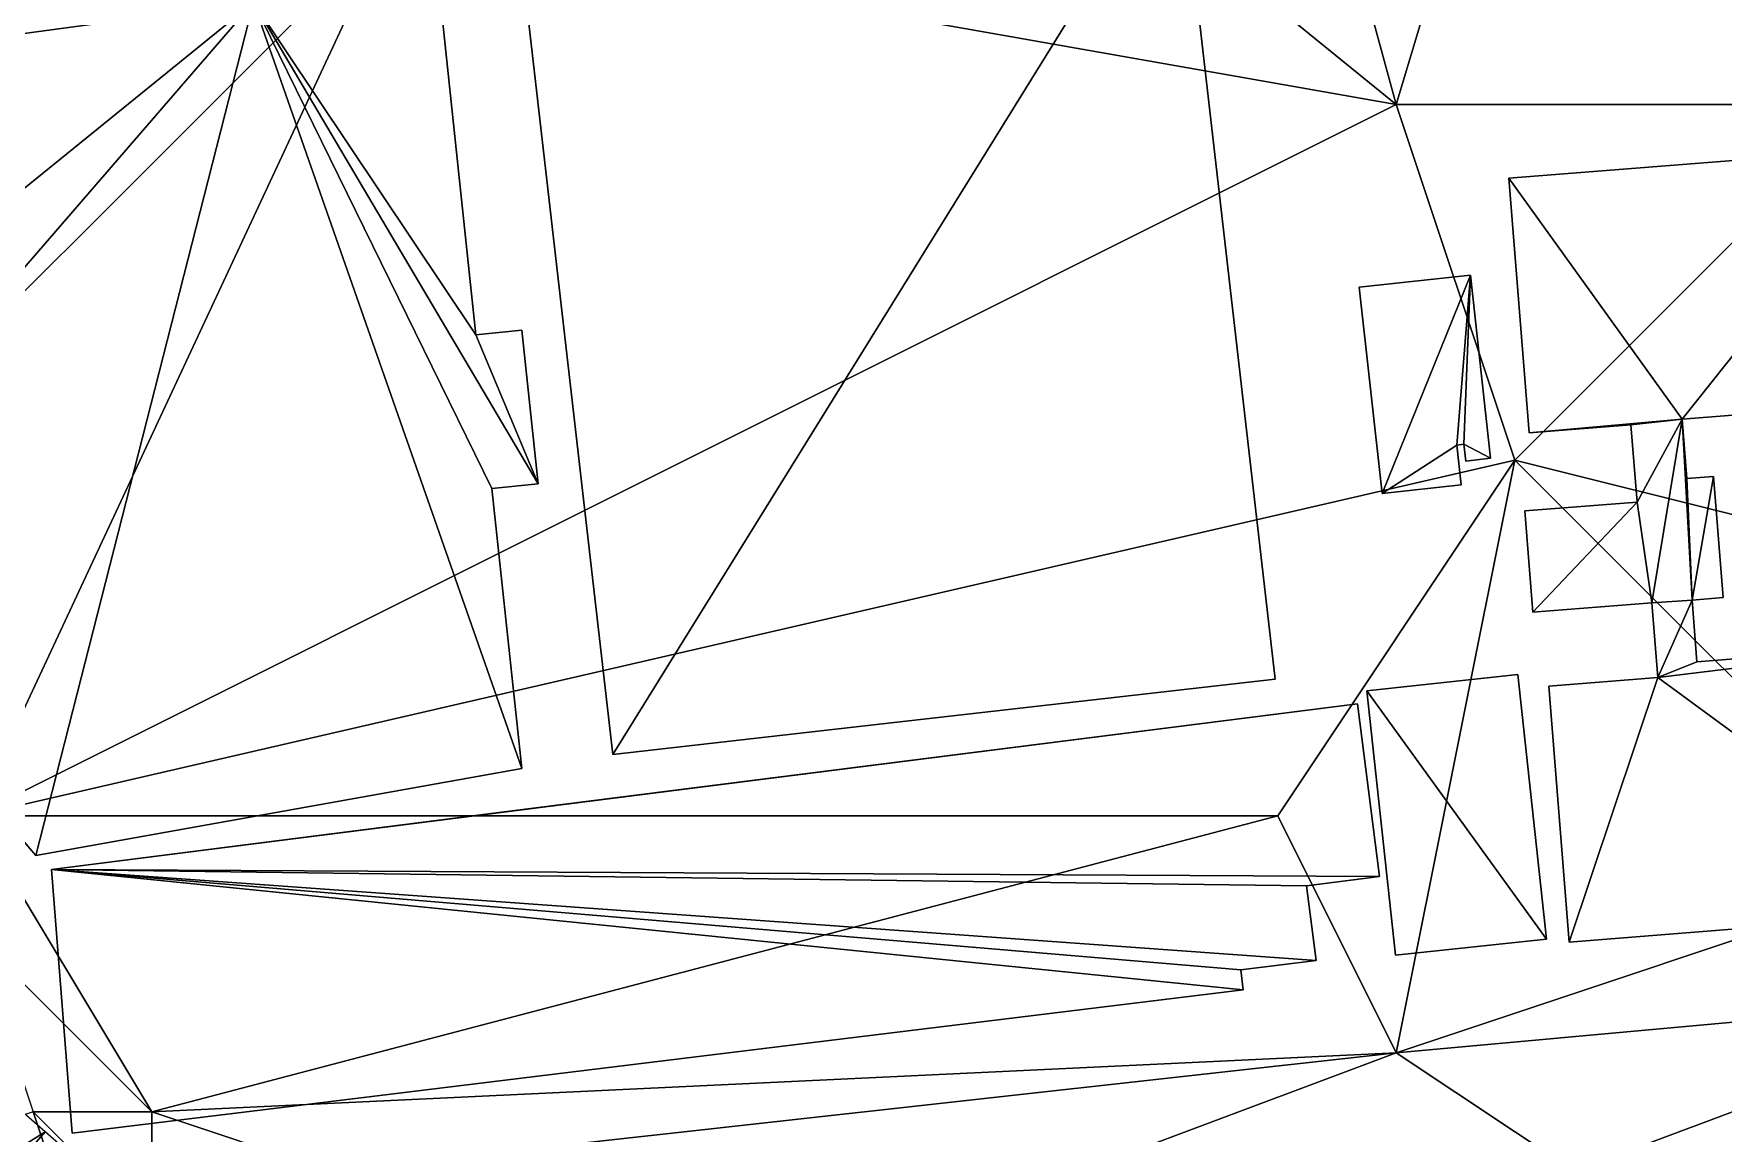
# Model space of a CAD drawing. Header units: metres. Extents: x -1103 to 901, y -902 to 905.
# Drawn here: x -976 to -919, y 423.3 to 460.4 of the extents above; entities that cross this region are included whole.
import ezdxf

# ---------------------------------------------------------------- set-up
doc = ezdxf.new("R2010")
doc.units = ezdxf.units.M
for name, color, linetype in [('OSM_BUILDING_FOOTPRINTS', 7, 'CONTINUOUS'), ('OSM_BUILDING_ROOFS', 1, 'CONTINUOUS'), ('OSM_BUILDING_WALLS', 8, 'CONTINUOUS'), ('OSM_ROAD_SURFACE', 9, 'CONTINUOUS'), ('OSM_TERRAIN', 3, 'CONTINUOUS')]:
    doc.layers.add(name, color=color, linetype=linetype)

msp = doc.modelspace()

# ---------------------------------------------------------------- linework, layer by layer
at = {"layer": 'OSM_BUILDING_FOOTPRINTS'}
for points in [[(-968.568, 461.45, 11.018), (-978.561, 460.1, 11.018), (-984.917, 448.19, 11.018), (-984.64, 442.859, 11.018), (-975.908, 432.652, 11.018), (-959.515, 435.594, 11.018), (-960.521, 445.038, 11.018), (-958.962, 445.204, 11.018), (-959.515, 450.391, 11.018), (-961.063, 450.225, 11.018), (-962.809, 466.714, 11.018), (-968.635, 466.338, 11.018), (-968.568, 461.45, 11.018)], [(-959.692, 464.37, 10.997), (-937.342, 466.891, 10.997), (-934.091, 438.603, 10.997), (-956.442, 436.07, 10.997), (-959.692, 464.37, 10.997)], [(-924.85, 438.37, 10.461), (-921.18, 438.669, 10.461), (-921.379, 441.179, 10.461), (-925.392, 440.87, 10.461), (-925.668, 444.287, 10.461), (-921.877, 444.586, 10.461), (-922.087, 447.196, 10.461), (-925.514, 446.919, 10.461), (-926.199, 455.512, 10.461), (-913.056, 456.552, 10.461), (-912.382, 448.014, 10.461), (-920.351, 447.384, 10.461), (-920.197, 445.382, 10.461), (-919.301, 445.448, 10.461), (-918.97, 441.368, 10.461), (-920.02, 441.279, 10.461), (-919.854, 439.189, 10.461), (-911.21, 439.875, 10.461), (-910.491, 430.817, 10.461), (-924.165, 429.733, 10.461), (-924.85, 438.37, 10.461)], [(-931.251, 451.84, 10.924), (-927.492, 452.238, 10.924), (-926.818, 446.067, 10.924), (-927.658, 445.968, 10.924), (-927.724, 446.543, 10.924), (-927.956, 446.51, 10.924), (-927.813, 445.172, 10.924), (-930.477, 444.873, 10.924), (-931.251, 451.84, 10.924)], [(-925.9, 438.769, 10.888), (-924.927, 429.833, 10.888), (-930.023, 429.291, 10.888), (-930.996, 438.216, 10.888), (-925.9, 438.769, 10.888)], [(-974.681, 423.285, 10.964), (-975.388, 432.188, 10.964), (-959.924, 434.156, 10.964), (-954.508, 434.842, 10.964), (-931.306, 437.773, 10.964), (-930.565, 431.945, 10.964), (-933.03, 431.635, 10.964), (-932.709, 429.114, 10.964), (-935.252, 428.793, 10.964), (-935.163, 428.119, 10.964), (-974.681, 423.285, 10.964)]]:
    msp.add_polyline3d(points, close=True, dxfattribs=at)
at = {"layer": 'OSM_BUILDING_ROOFS'}
for points in [[(-961.063, 450.225, 16.218), (-962.809, 466.714, 16.218), (-968.568, 461.45, 16.218)], [(-937.342, 466.891, 16.197), (-959.692, 464.37, 16.197), (-956.442, 436.07, 16.197)], [(-937.342, 466.891, 16.197), (-956.442, 436.07, 16.197), (-934.091, 438.603, 16.197)], [(-968.568, 461.45, 16.218), (-978.561, 460.1, 16.218), (-984.917, 448.19, 16.218)], [(-968.568, 461.45, 16.218), (-984.917, 448.19, 16.218), (-984.64, 442.859, 16.218)], [(-968.568, 461.45, 16.218), (-984.64, 442.859, 16.218), (-975.908, 432.652, 16.218)], [(-968.568, 461.45, 16.218), (-975.908, 432.652, 16.218), (-959.515, 435.594, 16.218)], [(-968.568, 461.45, 16.218), (-959.515, 435.594, 16.218), (-960.521, 445.038, 16.218)], [(-968.568, 461.45, 16.218), (-960.521, 445.038, 16.218), (-958.962, 445.204, 16.218)], [(-961.063, 450.225, 16.218), (-968.568, 461.45, 16.218), (-958.962, 445.204, 16.218)], [(-920.351, 447.384, 22.061), (-913.056, 456.552, 22.061), (-926.199, 455.512, 22.061)], [(-920.351, 447.384, 22.061), (-912.382, 448.014, 22.061), (-913.056, 456.552, 22.061)], [(-920.351, 447.384, 22.061), (-926.199, 455.512, 22.061), (-925.514, 446.919, 22.061)], [(-927.492, 452.238, 20.924), (-931.251, 451.84, 20.924), (-930.477, 444.873, 20.924)], [(-927.492, 452.238, 20.924), (-930.477, 444.873, 20.924), (-927.956, 446.51, 20.924)], [(-927.492, 452.238, 20.924), (-927.956, 446.51, 20.924), (-927.724, 446.543, 20.924)], [(-927.724, 446.543, 20.924), (-926.818, 446.067, 20.924), (-927.492, 452.238, 20.924)], [(-958.962, 445.204, 16.218), (-959.515, 450.391, 16.218), (-961.063, 450.225, 16.218)], [(-920.351, 447.384, 22.061), (-925.514, 446.919, 22.061), (-922.087, 447.196, 22.061)], [(-920.351, 447.384, 22.061), (-922.087, 447.196, 22.061), (-921.877, 444.586, 22.061)], [(-921.379, 441.179, 22.061), (-920.351, 447.384, 22.061), (-921.877, 444.586, 22.061)], [(-921.379, 441.179, 22.061), (-920.02, 441.279, 22.061), (-920.351, 447.384, 22.061)], [(-920.02, 441.279, 22.061), (-920.197, 445.382, 22.061), (-920.351, 447.384, 22.061)], [(-930.477, 444.873, 20.924), (-927.813, 445.172, 20.924), (-927.956, 446.51, 20.924)], [(-927.724, 446.543, 20.924), (-927.658, 445.968, 20.924), (-926.818, 446.067, 20.924)], [(-920.02, 441.279, 22.061), (-919.301, 445.448, 22.061), (-920.197, 445.382, 22.061)], [(-920.02, 441.279, 22.061), (-918.97, 441.368, 22.061), (-919.301, 445.448, 22.061)], [(-921.877, 444.586, 22.061), (-925.668, 444.287, 22.061), (-925.392, 440.87, 22.061)], [(-921.877, 444.586, 22.061), (-925.392, 440.87, 22.061), (-921.379, 441.179, 22.061)], [(-921.379, 441.179, 22.061), (-921.18, 438.669, 22.061), (-920.02, 441.279, 22.061)], [(-921.18, 438.669, 22.061), (-919.854, 439.189, 22.061), (-920.02, 441.279, 22.061)], [(-921.18, 438.669, 22.061), (-910.491, 430.817, 22.061), (-911.21, 439.875, 22.061)], [(-921.18, 438.669, 22.061), (-911.21, 439.875, 22.061), (-919.854, 439.189, 22.061)], [(-924.927, 429.833, 20.888), (-925.9, 438.769, 20.888), (-930.996, 438.216, 20.888)], [(-921.18, 438.669, 22.061), (-924.85, 438.37, 22.061), (-924.165, 429.733, 22.061)], [(-921.18, 438.669, 22.061), (-924.165, 429.733, 22.061), (-910.491, 430.817, 22.061)], [(-924.927, 429.833, 20.888), (-930.996, 438.216, 20.888), (-930.023, 429.291, 20.888)], [(-975.388, 432.188, 25.764), (-930.565, 431.945, 25.764), (-931.306, 437.773, 25.764)], [(-975.388, 432.188, 25.764), (-931.306, 437.773, 25.764), (-954.508, 434.842, 25.764)], [(-975.388, 432.188, 25.764), (-954.508, 434.842, 25.764), (-959.924, 434.156, 25.764)], [(-975.388, 432.188, 25.764), (-974.681, 423.285, 25.764), (-935.163, 428.119, 25.764)], [(-975.388, 432.188, 25.764), (-935.163, 428.119, 25.764), (-935.252, 428.793, 25.764)], [(-975.388, 432.188, 25.764), (-935.252, 428.793, 25.764), (-932.709, 429.114, 25.764)], [(-975.388, 432.188, 25.764), (-932.709, 429.114, 25.764), (-933.03, 431.635, 25.764)], [(-975.388, 432.188, 25.764), (-933.03, 431.635, 25.764), (-930.565, 431.945, 25.764)]]:
    msp.add_3dface(points, dxfattribs=at)
at = {"layer": 'OSM_BUILDING_WALLS'}
for points in [[(-961.063, 450.225, 11.018), (-962.809, 466.714, 11.018), (-962.809, 466.714, 16.218)], [(-961.063, 450.225, 11.018), (-962.809, 466.714, 16.218), (-961.063, 450.225, 16.218)], [(-934.091, 438.603, 10.997), (-937.342, 466.891, 10.997), (-937.342, 466.891, 16.197)], [(-934.091, 438.603, 10.997), (-937.342, 466.891, 16.197), (-934.091, 438.603, 16.197)], [(-959.692, 464.37, 10.997), (-956.442, 436.07, 10.997), (-956.442, 436.07, 16.197)], [(-959.692, 464.37, 10.997), (-956.442, 436.07, 16.197), (-959.692, 464.37, 16.197)], [(-968.568, 461.45, 11.018), (-978.561, 460.1, 11.018), (-978.561, 460.1, 16.218)], [(-968.568, 461.45, 11.018), (-978.561, 460.1, 16.218), (-968.568, 461.45, 16.218)], [(-913.056, 456.552, 10.461), (-926.199, 455.512, 10.461), (-926.199, 455.512, 22.061)], [(-913.056, 456.552, 10.461), (-926.199, 455.512, 22.061), (-913.056, 456.552, 22.061)], [(-926.199, 455.512, 10.461), (-925.514, 446.919, 10.461), (-925.514, 446.919, 22.061)], [(-926.199, 455.512, 10.461), (-925.514, 446.919, 22.061), (-926.199, 455.512, 22.061)], [(-927.492, 452.238, 10.924), (-931.251, 451.84, 10.924), (-931.251, 451.84, 20.924)], [(-927.492, 452.238, 10.924), (-931.251, 451.84, 20.924), (-927.492, 452.238, 20.924)], [(-926.818, 446.067, 10.924), (-927.492, 452.238, 10.924), (-927.492, 452.238, 20.924)], [(-926.818, 446.067, 10.924), (-927.492, 452.238, 20.924), (-926.818, 446.067, 20.924)], [(-931.251, 451.84, 10.924), (-930.477, 444.873, 10.924), (-930.477, 444.873, 20.924)], [(-931.251, 451.84, 10.924), (-930.477, 444.873, 20.924), (-931.251, 451.84, 20.924)], [(-959.515, 450.391, 11.018), (-961.063, 450.225, 11.018), (-961.063, 450.225, 16.218)], [(-959.515, 450.391, 11.018), (-961.063, 450.225, 16.218), (-959.515, 450.391, 16.218)], [(-958.962, 445.204, 11.018), (-959.515, 450.391, 11.018), (-959.515, 450.391, 16.218)], [(-958.962, 445.204, 11.018), (-959.515, 450.391, 16.218), (-958.962, 445.204, 16.218)], [(-920.351, 447.384, 10.461), (-912.382, 448.014, 10.461), (-912.382, 448.014, 22.061)], [(-920.351, 447.384, 10.461), (-912.382, 448.014, 22.061), (-920.351, 447.384, 22.061)], [(-925.514, 446.919, 10.461), (-922.087, 447.196, 10.461), (-922.087, 447.196, 22.061)], [(-925.514, 446.919, 10.461), (-922.087, 447.196, 22.061), (-925.514, 446.919, 22.061)], [(-922.087, 447.196, 10.461), (-921.877, 444.586, 10.461), (-921.877, 444.586, 22.061)], [(-922.087, 447.196, 10.461), (-921.877, 444.586, 22.061), (-922.087, 447.196, 22.061)], [(-920.197, 445.382, 10.461), (-920.351, 447.384, 10.461), (-920.351, 447.384, 22.061)], [(-920.197, 445.382, 10.461), (-920.351, 447.384, 22.061), (-920.197, 445.382, 22.061)], [(-927.956, 446.51, 10.924), (-927.724, 446.543, 10.924), (-927.724, 446.543, 20.924)], [(-927.956, 446.51, 10.924), (-927.724, 446.543, 20.924), (-927.956, 446.51, 20.924)], [(-927.813, 445.172, 10.924), (-927.956, 446.51, 10.924), (-927.956, 446.51, 20.924)], [(-927.813, 445.172, 10.924), (-927.956, 446.51, 20.924), (-927.813, 445.172, 20.924)], [(-927.724, 446.543, 10.924), (-927.658, 445.968, 10.924), (-927.658, 445.968, 20.924)], [(-927.724, 446.543, 10.924), (-927.658, 445.968, 20.924), (-927.724, 446.543, 20.924)], [(-927.658, 445.968, 10.924), (-926.818, 446.067, 10.924), (-926.818, 446.067, 20.924)], [(-927.658, 445.968, 10.924), (-926.818, 446.067, 20.924), (-927.658, 445.968, 20.924)], [(-919.301, 445.448, 10.461), (-920.197, 445.382, 10.461), (-920.197, 445.382, 22.061)], [(-919.301, 445.448, 10.461), (-920.197, 445.382, 22.061), (-919.301, 445.448, 22.061)], [(-918.97, 441.368, 10.461), (-919.301, 445.448, 10.461), (-919.301, 445.448, 22.061)], [(-918.97, 441.368, 10.461), (-919.301, 445.448, 22.061), (-918.97, 441.368, 22.061)], [(-960.521, 445.038, 11.018), (-958.962, 445.204, 11.018), (-958.962, 445.204, 16.218)], [(-960.521, 445.038, 11.018), (-958.962, 445.204, 16.218), (-960.521, 445.038, 16.218)], [(-959.515, 435.594, 11.018), (-960.521, 445.038, 11.018), (-960.521, 445.038, 16.218)], [(-959.515, 435.594, 11.018), (-960.521, 445.038, 16.218), (-959.515, 435.594, 16.218)], [(-930.477, 444.873, 10.924), (-927.813, 445.172, 10.924), (-927.813, 445.172, 20.924)], [(-930.477, 444.873, 10.924), (-927.813, 445.172, 20.924), (-930.477, 444.873, 20.924)], [(-921.877, 444.586, 10.461), (-925.668, 444.287, 10.461), (-925.668, 444.287, 22.061)], [(-921.877, 444.586, 10.461), (-925.668, 444.287, 22.061), (-921.877, 444.586, 22.061)], [(-925.668, 444.287, 10.461), (-925.392, 440.87, 10.461), (-925.392, 440.87, 22.061)], [(-925.668, 444.287, 10.461), (-925.392, 440.87, 22.061), (-925.668, 444.287, 22.061)], [(-984.64, 442.859, 11.018), (-975.908, 432.652, 11.018), (-975.908, 432.652, 16.218)], [(-984.64, 442.859, 11.018), (-975.908, 432.652, 16.218), (-984.64, 442.859, 16.218)], [(-920.02, 441.279, 10.461), (-918.97, 441.368, 10.461), (-918.97, 441.368, 22.061)], [(-920.02, 441.279, 10.461), (-918.97, 441.368, 22.061), (-920.02, 441.279, 22.061)], [(-919.854, 439.189, 10.461), (-920.02, 441.279, 10.461), (-920.02, 441.279, 22.061)], [(-919.854, 439.189, 10.461), (-920.02, 441.279, 22.061), (-919.854, 439.189, 22.061)], [(-925.392, 440.87, 10.461), (-921.379, 441.179, 10.461), (-921.379, 441.179, 22.061)], [(-925.392, 440.87, 10.461), (-921.379, 441.179, 22.061), (-925.392, 440.87, 22.061)], [(-921.379, 441.179, 10.461), (-921.18, 438.669, 10.461), (-921.18, 438.669, 22.061)], [(-921.379, 441.179, 10.461), (-921.18, 438.669, 22.061), (-921.379, 441.179, 22.061)], [(-911.21, 439.875, 10.461), (-919.854, 439.189, 10.461), (-919.854, 439.189, 22.061)], [(-911.21, 439.875, 10.461), (-919.854, 439.189, 22.061), (-911.21, 439.875, 22.061)], [(-956.442, 436.07, 10.997), (-934.091, 438.603, 10.997), (-934.091, 438.603, 16.197)], [(-956.442, 436.07, 10.997), (-934.091, 438.603, 16.197), (-956.442, 436.07, 16.197)], [(-925.9, 438.769, 10.888), (-930.996, 438.216, 10.888), (-930.996, 438.216, 20.888)], [(-925.9, 438.769, 10.888), (-930.996, 438.216, 20.888), (-925.9, 438.769, 20.888)], [(-924.927, 429.833, 10.888), (-925.9, 438.769, 10.888), (-925.9, 438.769, 20.888)], [(-924.927, 429.833, 10.888), (-925.9, 438.769, 20.888), (-924.927, 429.833, 20.888)], [(-921.18, 438.669, 10.461), (-924.85, 438.37, 10.461), (-924.85, 438.37, 22.061)], [(-921.18, 438.669, 10.461), (-924.85, 438.37, 22.061), (-921.18, 438.669, 22.061)], [(-930.996, 438.216, 10.888), (-930.023, 429.291, 10.888), (-930.023, 429.291, 20.888)], [(-930.996, 438.216, 10.888), (-930.023, 429.291, 20.888), (-930.996, 438.216, 20.888)], [(-924.85, 438.37, 10.461), (-924.165, 429.733, 10.461), (-924.165, 429.733, 22.061)], [(-924.85, 438.37, 10.461), (-924.165, 429.733, 22.061), (-924.85, 438.37, 22.061)], [(-931.306, 437.773, 10.964), (-954.508, 434.842, 10.964), (-954.508, 434.842, 25.764)], [(-931.306, 437.773, 10.964), (-954.508, 434.842, 25.764), (-931.306, 437.773, 25.764)], [(-930.565, 431.945, 10.964), (-931.306, 437.773, 10.964), (-931.306, 437.773, 25.764)], [(-930.565, 431.945, 10.964), (-931.306, 437.773, 25.764), (-930.565, 431.945, 25.764)], [(-975.908, 432.652, 11.018), (-959.515, 435.594, 11.018), (-959.515, 435.594, 16.218)], [(-975.908, 432.652, 11.018), (-959.515, 435.594, 16.218), (-975.908, 432.652, 16.218)], [(-954.508, 434.842, 10.964), (-959.924, 434.156, 10.964), (-959.924, 434.156, 25.764)], [(-954.508, 434.842, 10.964), (-959.924, 434.156, 25.764), (-954.508, 434.842, 25.764)], [(-959.924, 434.156, 10.964), (-975.388, 432.188, 10.964), (-975.388, 432.188, 25.764)], [(-959.924, 434.156, 10.964), (-975.388, 432.188, 25.764), (-959.924, 434.156, 25.764)], [(-975.388, 432.188, 10.964), (-974.681, 423.285, 10.964), (-974.681, 423.285, 25.764)], [(-975.388, 432.188, 10.964), (-974.681, 423.285, 25.764), (-975.388, 432.188, 25.764)], [(-933.03, 431.635, 10.964), (-930.565, 431.945, 10.964), (-930.565, 431.945, 25.764)], [(-933.03, 431.635, 10.964), (-930.565, 431.945, 25.764), (-933.03, 431.635, 25.764)], [(-932.709, 429.114, 10.964), (-933.03, 431.635, 10.964), (-933.03, 431.635, 25.764)], [(-932.709, 429.114, 10.964), (-933.03, 431.635, 25.764), (-932.709, 429.114, 25.764)], [(-924.165, 429.733, 10.461), (-910.491, 430.817, 10.461), (-910.491, 430.817, 22.061)], [(-924.165, 429.733, 10.461), (-910.491, 430.817, 22.061), (-924.165, 429.733, 22.061)], [(-930.023, 429.291, 10.888), (-924.927, 429.833, 10.888), (-924.927, 429.833, 20.888)], [(-930.023, 429.291, 10.888), (-924.927, 429.833, 20.888), (-930.023, 429.291, 20.888)], [(-935.252, 428.793, 10.964), (-932.709, 429.114, 10.964), (-932.709, 429.114, 25.764)], [(-935.252, 428.793, 10.964), (-932.709, 429.114, 25.764), (-935.252, 428.793, 25.764)], [(-935.163, 428.119, 10.964), (-935.252, 428.793, 10.964), (-935.252, 428.793, 25.764)], [(-935.163, 428.119, 10.964), (-935.252, 428.793, 25.764), (-935.163, 428.119, 25.764)], [(-974.681, 423.285, 10.964), (-935.163, 428.119, 10.964), (-935.163, 428.119, 25.764)], [(-974.681, 423.285, 10.964), (-935.163, 428.119, 25.764), (-974.681, 423.285, 25.764)]]:
    msp.add_3dface(points, dxfattribs=at)
at = {"layer": 'OSM_ROAD_SURFACE'}
for points in [[(-980.893, 419.994, 14.562), (-975.599, 423.331, 14.478), (-976.758, 424.342, 14.446)], [(-980.893, 419.994, 14.562), (-979.549, 418.815, 14.592), (-975.599, 423.331, 14.478)], [(-979.549, 418.815, 14.592), (-974.347, 422.237, 14.554), (-975.599, 423.331, 14.478)]]:
    msp.add_3dface(points, dxfattribs=at)
at = {"layer": 'OSM_TERRAIN'}
for points in [[(-964, 464, 13.109), (-930, 458, 12.993), (-962, 484, 13.188)], [(-930, 458, 12.993), (-936, 480, 13.108), (-962, 484, 13.188)], [(-930, 458, 12.993), (-924, 478, 13.201), (-936, 480, 13.108)], [(-930, 458, 12.993), (-914, 458, 12.631), (-924, 478, 13.201)], [(-914, 458, 12.631), (-904, 476, 13.664), (-924, 478, 13.201)], [(-978, 434, 13.175), (-964, 464, 13.109), (-986, 442, 13.144)], [(-986, 442, 13.144), (-964, 464, 13.109), (-980, 464, 13.035)], [(-978, 434, 13.175), (-930, 458, 12.993), (-964, 464, 13.109)], [(-978, 434, 13.175), (-926, 446, 12.909), (-930, 458, 12.993)], [(-926, 446, 12.909), (-914, 458, 12.631), (-930, 458, 12.993)], [(-926, 446, 12.909), (-910, 442, 12.323), (-914, 458, 12.631)], [(-978, 434, 13.175), (-934, 434, 13.211), (-926, 446, 12.909)], [(-930, 426, 13.023), (-926, 446, 12.909), (-934, 434, 13.211)], [(-930, 426, 13.023), (-912, 432, 12.64), (-926, 446, 12.909)], [(-912, 432, 12.64), (-910, 442, 12.323), (-926, 446, 12.909)], [(-978, 430, 13.571), (-972, 424, 13.312), (-978, 434, 13.175)], [(-972, 424, 13.312), (-934, 434, 13.211), (-978, 434, 13.175)], [(-972, 424, 13.312), (-930, 426, 13.023), (-934, 434, 13.211)], [(-930, 426, 13.023), (-908, 428, 12.159), (-912, 432, 12.64)], [(-976, 424, 14.401), (-972, 424, 13.312), (-978, 430, 13.571)], [(-924, 422, 13.198), (-908, 428, 12.159), (-930, 426, 13.023)], [(-924, 422, 13.198), (-912, 418, 12.543), (-908, 428, 12.159)], [(-966, 422, 13.809), (-930, 426, 13.023), (-972, 424, 13.312)], [(-946, 420, 13.577), (-930, 426, 13.023), (-966, 422, 13.809)], [(-946, 420, 13.577), (-924, 422, 13.198), (-930, 426, 13.023)], [(-988, 420, 14.52), (-972, 412, 14.713), (-976, 424, 14.401)], [(-972, 412, 14.713), (-972, 420, 14.648), (-976, 424, 14.401)], [(-976, 424, 14.401), (-972, 420, 14.648), (-972, 424, 13.312)], [(-972, 420, 14.648), (-966, 422, 13.809), (-972, 424, 13.312)]]:
    msp.add_3dface(points, dxfattribs=at)

doc.saveas('drawing.dxf')
